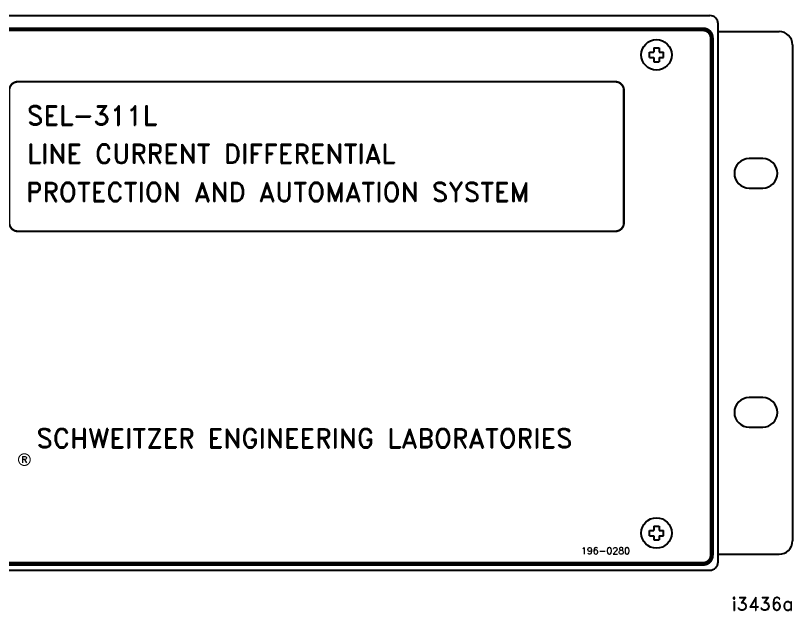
# Model space of a CAD drawing. Extents: x 2.2 to 21.2, y 5.8 to 11.4.
# Drawn here: x 13.94 to 21.25, y 5.76 to 11.36 of the extents above; entities that cross this region are included whole.
import ezdxf
from ezdxf.enums import TextEntityAlignment as Align

# ---------------------------------------------------------------- set-up
doc = ezdxf.new("R2010")
doc.units = 0
doc.header["$MEASUREMENT"] = 0
doc.layers.get('0').update_dxf_attribs({"linetype": 'CONTINUOUS'})
doc.layers.add('DWG', color=7, linetype='CONTINUOUS')
doc.styles.add('ROMAND', font='romand', dxfattribs={"height": 0.15})
doc.styles.add('ROMANS', font='ROMANS')

msp = doc.modelspace()

# ---------------------------------------------------------------- linework, layer by layer
for p, q in [((3.029, 11.36), (20.471, 11.36)), ((20.97, 10.014), (20.842, 10.014)), ((20.842, 9.736), (20.97, 9.736)), ((20.97, 7.764), (20.842, 7.764)), ((20.842, 7.486), (20.97, 7.486)), ((3.029, 6.14), (20.471, 6.14))]:
    msp.add_line(p, q)
at = {"linetype": 'CONTINUOUS'}
for p, q in [((20.55, 6.219), (20.55, 11.281)), ((19.945, 11.0551), (19.945, 11.015)), ((19.945, 11.0551), (19.995, 11.0551)), ((19.995, 11.0551), (19.995, 11.015)), ((19.9049, 10.965), (19.9049, 11.015)), ((19.9049, 11.015), (19.945, 11.015)), ((19.995, 11.015), (20.0351, 11.015)), ((20.0351, 10.965), (20.0351, 11.015)), ((19.9049, 10.965), (19.945, 10.965)), ((19.945, 10.965), (19.945, 10.9249)), ((19.945, 10.9249), (19.995, 10.9249)), ((19.995, 10.965), (19.995, 10.9249)), ((19.995, 10.965), (20.0351, 10.965)), ((19.9049, 6.465), (19.9049, 6.515)), ((19.9049, 6.515), (19.945, 6.515)), ((19.945, 6.5551), (19.945, 6.515)), ((19.945, 6.5551), (19.995, 6.5551)), ((19.995, 6.5551), (19.995, 6.515)), ((19.995, 6.515), (20.0351, 6.515)), ((20.0351, 6.465), (20.0351, 6.515)), ((19.9049, 6.465), (19.945, 6.465)), ((19.945, 6.465), (19.945, 6.4249)), ((19.995, 6.465), (19.995, 6.4249)), ((19.995, 6.465), (20.0351, 6.465)), ((19.945, 6.4249), (19.995, 6.4249))]:
    msp.add_line(p, q, dxfattribs=at)
at = {"extrusion": (0, 1, -1.83691e-16)}
for p, q in [((20.55, 11.21), (21.125, 11.21)), ((21.25, 11.085), (21.25, 6.415)), ((20.55, 6.29), (21.125, 6.29))]:
    msp.add_line(p, q, dxfattribs=at)
at = {"linetype": 'CONTINUOUS', "const_width": 0.04}
msp.add_lwpolyline([(20.49, 6.28), (20.49, 11.15, 0.414214), (20.41, 11.23), (3.09, 11.23, 0.414214), (3.01, 11.15), (3.01, 6.28, 0.414214), (3.09, 6.2), (20.41, 6.2, 0.414214)], format="xyb", close=True, dxfattribs=at)
for points, const_width in [([(13.9597, 10.737), (19.5835, 10.737, -0.414214), (19.6635, 10.657), (19.6635, 9.4096, -0.414214), (19.5835, 9.3296), (13.9597, 9.3296, -0.414214), (13.8797, 9.4096), (13.8797, 10.657, -0.414214)], 0.02), ([(13.9661, 7.1807, 1), (14.0761, 7.1807, 1)], 0.01)]:
    msp.add_lwpolyline(points, format="xyb", close=True, dxfattribs=dict(const_width=const_width))
for centre in [(19.97, 10.99), (19.97, 6.49)]:
    msp.add_circle(centre, 0.1432)
for centre, radius, start, end in [((20.471, 11.281), 0.079, 0, 90), ((21.125, 11.085), 0.125, 0, 90), ((20.842, 9.875), 0.139, 90, 270), ((20.97, 9.875), 0.139, 270, 90), ((20.842, 7.625), 0.139, 90, 270), ((20.97, 7.625), 0.139, 270, 90), ((21.125, 6.415), 0.125, 270, 0), ((20.471, 6.219), 0.079, 270, 360)]:
    msp.add_arc(centre, radius, start, end)

# ---------------------------------------------------------------- texts
at = {"linetype": 'CONTINUOUS'}
for s, height, style, p in [('SEL-311L', 0.18, 'ROMAND', (14.0459, 10.3287)), ('LINE CURRENT DIFFERENTIAL', 0.18, 'ROMAND', (14.0459, 9.9694)), ('PROTECTION AND AUTOMATION SYSTEM', 0.18, 'ROMAND', (14.0365, 9.6094)), ('SCHWEITZER ENGINEERING LABORATORIES', 0.18, 'ROMAND', (14.1342, 7.2917)), ('196-0280', 0.065, 'ROMANS', (19.2592, 6.29))]:
    msp.add_text(s, height=height, dxfattribs=dict(at, style=style)).set_placement(p)
at = {"style": 'ROMANS'}
msp.add_text('R', height=0.06, dxfattribs=at).set_placement((14.0211, 7.1807), align=Align.MIDDLE)
at = {"layer": 'DWG', "style": 'ROMAND'}
msp.add_text('i3436a', height=0.125, dxfattribs=at).set_placement((21.2601, 5.7612), align=Align.RIGHT)

doc.saveas('drawing.dxf')
